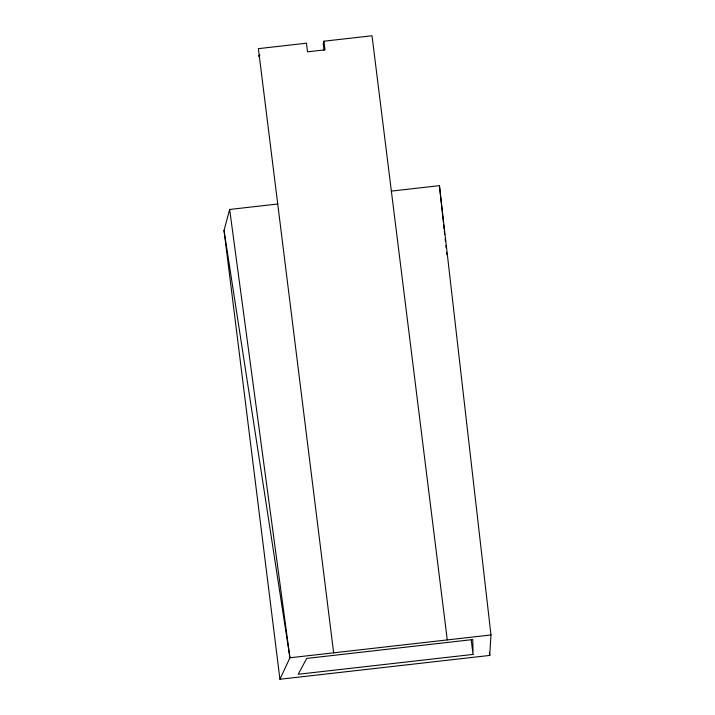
<?xml version="1.0" encoding="UTF-8"?>
<svg xmlns="http://www.w3.org/2000/svg" width="715" height="715" viewBox="0 0 715 715"><rect width="100%" height="100%" fill="white"/><g stroke="black" fill="none" stroke-linecap="round" stroke-linejoin="round"><path stroke-width="1.07" d="M391.364 191.111L439.439 185.65L490.973 634.956L489.712 655.432L279.931 679.25L224.027 230.444L229.658 209.468L277.733 204.007M447.268 639.916L372.015 35.75L323.94 41.211L323.234 43.83L324.038 50.3M279.931 679.25L289.933 657.782L229.658 209.468M490.973 634.956L289.933 657.782L224.027 230.444M473.035 654.422L298.218 674.272L306.708 658.417L472.785 639.559L473.035 654.422L471.248 640.032M323.94 41.211L325.012 49.844L307.53 51.829L306.458 43.195L258.383 48.656L333.637 652.822M439.439 185.65L443.363 222.294M443.604 224.519L444.078 228.961M444.31 231.186L444.667 234.511M445.15 238.953L445.382 241.178M445.856 245.62L446.097 247.837M446.571 252.288L446.812 254.504M259.527 56.512A8.812 1.439 -7.1 0 1 259.929 55.01M489.712 655.432L489.435 653.215L489.712 655.432"/></g></svg>
